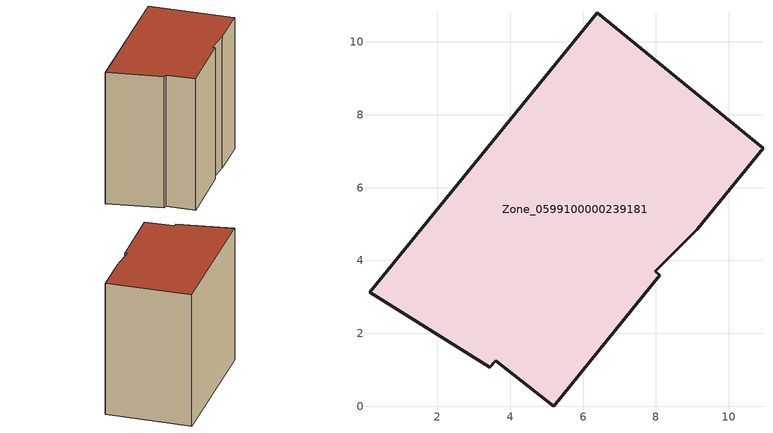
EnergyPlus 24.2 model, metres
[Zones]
Zone_0599100000239181
 floor ground (C_G): 10.94,7.08 9.14,4.86 7.98,3.7 8.11,3.59 5.2,0 3.6,1.25 3.44,1.07 0.14,3.13 6.39,10.8 z0
 wall outside (C_F): 5.2,0 8.11,3.59 7.98,3.7 9.14,4.86 10.94,7.08 6.39,10.8 0.14,3.13 3.44,1.07 3.6,1.25 5.2,0 z0:9.6
 roof outside (C_R): 9.14,4.86 10.94,7.08 6.39,10.8 0.14,3.13 3.44,1.07 3.6,1.25 5.2,0 8.11,3.59 7.98,3.7 z9.6
[BUILDING]
Pand.0599100000239181: North Axis=0; Terrain=City; Loads Convergence Tolerance Value=0.04; Temperature Convergence Tolerance Value=0.4; Solar Distribution=FullExterior; Maximum Number of Warmup Days=25; Minimum Number of Warmup Days=1
[Site:Location]
Rotterdam.The.Hague.AP_ZH_NLD Design_Conditions: Latitude=51.96; Longitude=4.45; Time Zone=1; Elevation=-4.5
[SITE:GROUNDTEMPERATURE:BUILDINGSURFACE]
18, 18, 18, 18, 18, 18, 18, 18, 18, 18, 18, 18
[MATERIAL] Thermal Absorptance=0.9; Solar Absorptance=0.7; Visible Absorptance=0.7
Name | Roughness | Thickness | Conductivity | Density | Specific Heat
G.TC.1946 | MediumSmooth | 0.15 | 1 | 540 | 1210
F.TC.1946 | Rough | 0.3 | 0.857143 | 1920 | 840
R.TC.1946 | MediumRough | 0.2 | 0.909091 | 1500 | 1000
[CONSTRUCTION]
C_G: G.TC.1946
C_F: F.TC.1946
C_R: R.TC.1946
[ZONE]
Zone_0599100000239181: Type=1; Multiplier=1; Ceiling Height=Autocalculate; Volume=Autocalculate; Floor Area=autocalculate; Part of Total Floor Area=Yes
[ZONEINFILTRATION:DESIGNFLOWRATE]
Infil_Zone_0599100000239181: Zone or ZoneList or Space or SpaceList=Zone_0599100000239181; Schedule=AlwaysOn; Design Flow Rate Calculation Method=Flow/Area; Flow Rate per Floor Area=0.003; Constant Term Coefficient=1; Temperature Term Coefficient=0; Velocity Term Coefficient=0; Velocity Squared Term Coefficient=0
[HVACTEMPLATE:ZONE:IDEALLOADSAIRSYSTEM]
Zone_0599100000239181: Maximum Heating Supply Air Temperature=50; Minimum Cooling Supply Air Temperature=13; Maximum Heating Supply Air Humidity Ratio=0.0156; Minimum Cooling Supply Air Humidity Ratio=0.0077; Heating Limit=NoLimit; Cooling Limit=NoLimit; Dehumidification Control Type=ConstantSensibleHeatRatio; Cooling Sensible Heat Ratio=0.7; Dehumidification Setpoint=60; Humidification Control Type=None; Humidification Setpoint=30; Outdoor Air Method=None; Outdoor Air Flow Rate per Person=0.00944; Outdoor Air Flow Rate per Zone Floor Area=0; Outdoor Air Flow Rate per Zone=0; Demand Controlled Ventilation Type=None; Outdoor Air Economizer Type=NoEconomizer; Heat Recovery Type=None; Sensible Heat Recovery Effectiveness=0.7; Latent Heat Recovery Effectiveness=0.65
[ZONECONTROL:THERMOSTAT]
ThermostatControl_Zone_0599100000239181: Zone or ZoneList=Zone_0599100000239181; Control Type Schedule=DualSetpointControlType; Control 1=Thermostat_Zone_0599100000239181; Temperature Difference Between Cutout And Setpoint=0
[THERMOSTATSETPOINT:DUALSETPOINT]
Thermostat_Zone_0599100000239181: Heating Setpoint Temperature Schedule=HeatingSetpoint_Zone_0599100000239181; Cooling Setpoint Temperature Schedule=CoolingSetpoint_Zone_0599100000239181
[SCHEDULE:COMPACT]
HeatingSetpoint_Zone_0599100000239181: Through: 12/31, For: AllDays, Until: 24:00, 21
CoolingSetpoint_Zone_0599100000239181: Through: 12/31, For: AllDays, Until: 24:00, 24
DualSetpointControlType: Through: 12/31, For: AllDays, Until: 24:00, 4
AlwaysOn: Through: 12/31, For: AllDays, Until: 24:00, 1
